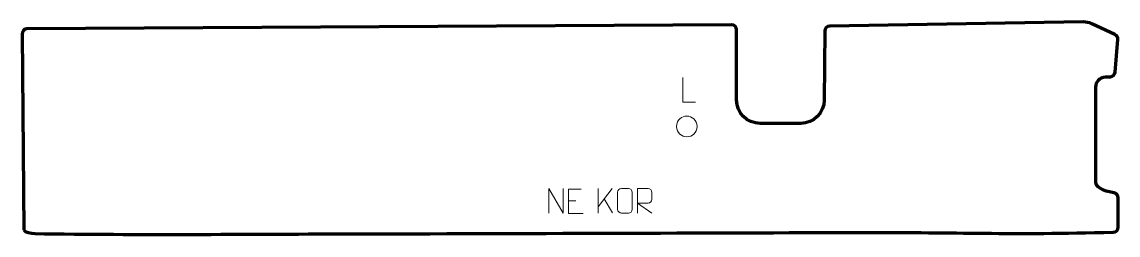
# Model space of a CAD drawing. Header units: millimetres. Extents: x -556 to 556, y -109 to 108.
import ezdxf

# ---------------------------------------------------------------- set-up
doc = ezdxf.new("R2010")
doc.units = ezdxf.units.MM
doc.header["$MEASUREMENT"] = 0
doc.layers.add('layer 1', color=7, linetype='Continuous')
doc.layers.add('layer 2', color=7, linetype='Continuous')

msp = doc.modelspace()

# ---------------------------------------------------------------- linework, layer by layer
at = {"layer": 'layer 1', "color": 250, "lineweight": 9}
for points, knots in [([(127.4122, 26.5933), (127.4122, 26.5933), (114.4631, 26.5933), (114.4631, 26.5933), (114.4631, 26.5933), (114.4631, 26.5933), (114.4631, 51.5469), (114.4631, 51.5469)], [0, 0, 0, 0, 0.333333333, 0.333333333, 0.333333333, 0.333333333, 1, 1, 1, 1]), ([(108.05, 1.838), (108.1207, 8.4784), (113.3947, 12.3244), (118.55, 12.2274), (118.55, 12.2274), (123.7053, 12.3244), (128.9793, 8.261), (129.05, 1.6206), (129.05, 1.6206), (128.6798, -4.7087), (124.2379, -8.7394), (118.55, -8.7688), (118.55, -8.7688), (113.3947, -8.8658), (108.1207, -4.8024), (108.05, 1.838)], [0, 0, 0, 0, 0.2, 0.2, 0.2, 0.2, 0.4, 0.4, 0.4, 0.4, 0.6, 0.6, 0.6, 0.6, 1, 1, 1, 1]), ([(-21.6009, -86.3165), (-21.6009, -86.3165), (-21.6009, -61.363), (-21.6009, -61.363), (-21.6009, -61.363), (-21.6009, -61.363), (-6.9461, -86.3165), (-6.9461, -86.3165), (-6.9461, -86.3165), (-6.9461, -86.3165), (-6.9461, -61.363), (-6.9461, -61.363)], [0, 0, 0, 0, 0.25, 0.25, 0.25, 0.25, 0.5, 0.5, 0.5, 0.5, 1, 1, 1, 1]), ([(11.4323, -61.9601), (11.4323, -61.9601), (-1.4416, -61.9601), (-1.4416, -61.9601), (-1.4416, -61.9601), (-1.4416, -61.9601), (-1.4416, -86.9137), (-1.4416, -86.9137), (-1.4416, -86.9137), (-1.4416, -86.9137), (13.4242, -86.9137), (13.4242, -86.9137)], [0, 0, 0, 0, 0.25, 0.25, 0.25, 0.25, 0.5, 0.5, 0.5, 0.5, 1, 1, 1, 1]), ([(52.2068, -61.3633), (54.5325, -61.3633), (56.8586, -61.3633), (59.1847, -61.3633), (59.1847, -61.3633), (61.1313, -61.3277), (63.1227, -62.8193), (63.1494, -65.2569), (63.1494, -65.2569), (63.149, -71.0038), (63.149, -76.7511), (63.1494, -82.4988), (63.1494, -82.4988), (63.0096, -84.8222), (61.3324, -86.3018), (59.1847, -86.3126), (59.1847, -86.3126), (56.8528, -86.3122), (54.5209, -86.3122), (52.1894, -86.3126), (52.1894, -86.3126), (50.2644, -86.418), (48.2923, -84.5335), (48.3035, -82.5162), (48.3035, -82.5162), (48.3038, -76.7461), (48.3038, -70.9764), (48.3035, -65.2071), (48.3035, -65.2071), (48.3077, -63.069), (50.0544, -61.3498), (52.2068, -61.3633)], [0, 0, 0, 0, 0.111111111, 0.111111111, 0.111111111, 0.111111111, 0.222222222, 0.222222222, 0.222222222, 0.222222222, 0.333333333, 0.333333333, 0.333333333, 0.333333333, 0.444444444, 0.444444444, 0.444444444, 0.444444444, 0.555555556, 0.555555556, 0.555555556, 0.555555556, 0.666666667, 0.666666667, 0.666666667, 0.666666667, 0.777777778, 0.777777778, 0.777777778, 0.777777778, 1, 1, 1, 1]), ([(68.3944, -86.3165), (68.3944, -86.3165), (68.3944, -61.363), (68.3944, -61.363), (68.3944, -61.363), (71.9892, -61.363), (75.5847, -61.363), (79.1799, -61.363), (79.1799, -61.363), (81.5052, -61.4007), (83.0625, -62.8907), (83.0584, -65.2571), (83.0584, -65.2571), (83.058, -67.2926), (83.058, -70.352), (83.0584, -72.388), (83.0584, -72.388), (83.0519, -74.2635), (81.2396, -76.2053), (79.2301, -76.2244), (79.2301, -76.2244), (79.2301, -76.2244), (68.3944, -76.2244), (68.3944, -76.2244), (68.3944, -76.2244), (68.3944, -76.2244), (83.0491, -86.3165), (83.0491, -86.3165)], [0, 0, 0, 0, 0.125, 0.125, 0.125, 0.125, 0.25, 0.25, 0.25, 0.25, 0.375, 0.375, 0.375, 0.375, 0.5, 0.5, 0.5, 0.5, 0.625, 0.625, 0.625, 0.625, 0.75, 0.75, 0.75, 0.75, 1, 1, 1, 1])]:
    msp.add_open_spline(points, degree=3, knots=knots, dxfattribs=at)
for points in [[(28.3757, -61.363), (28.3757, -61.363), (28.3757, -86.3166), (28.3757, -86.3166)], [(42.7519, -61.363), (42.7519, -61.363), (28.3757, -80.0027), (28.3757, -80.0027)], [(-1.4416, -73.8398), (-1.4416, -73.8398), (5.7265, -73.8398), (5.7265, -73.8398)], [(43.0772, -86.2208), (43.0772, -86.2208), (34.6067, -71.9072), (34.6067, -71.9072)]]:
    msp.add_open_spline(points, degree=3, dxfattribs=at)
at = {"layer": 'layer 2', "color": 230, "lineweight": 200}
msp.add_open_spline([(-554.4639, -103.3602), (-554.4639, -103.3602), (-556.282, 95.7001), (-556.282, 95.7001), (-556.282, 95.7001), (-556.3952, 98.5272), (-554.1438, 100.8856), (-551.3156, 100.9025), (-551.3156, 100.9025), (-551.3156, 100.9025), (164.0162, 105.1619), (164.0162, 105.1619), (164.0162, 105.1619), (166.789, 105.1785), (169.0461, 102.9344), (169.0461, 100.1603), (169.0461, 100.1603), (169.0461, 100.1603), (169.0461, 28.66), (169.0461, 28.66), (169.0461, 28.66), (169.0461, 15.4901), (179.7186, 4.8136), (192.884, 4.8136), (192.884, 4.8136), (192.884, 4.8136), (234.1392, 4.8136), (234.1392, 4.8136), (234.1392, 4.8136), (247.2107, 4.8136), (257.8441, 15.3437), (257.9764, 28.4187), (257.9764, 28.4187), (257.9764, 28.4187), (258.6883, 98.88), (258.6883, 98.88), (258.6883, 98.88), (258.7158, 101.5911), (260.8974, 103.7868), (263.6074, 103.8306), (263.6074, 103.8306), (263.6074, 103.8306), (520.8675, 107.9972), (520.8675, 107.9972), (520.8675, 107.9972), (523.9021, 108.0462), (526.9084, 107.4038), (529.6583, 106.1183), (529.6583, 106.1183), (529.6583, 106.1183), (553.1286, 95.1473), (553.1286, 95.1473), (553.1286, 95.1473), (555.0259, 94.2608), (556.1696, 92.2852), (555.9946, 90.1978), (555.9946, 90.1978), (555.9946, 90.1978), (553.1985, 56.8681), (553.1985, 56.8681), (553.1985, 56.8681), (552.9886, 54.3623), (550.9509, 52.4023), (548.4399, 52.2897), (548.4399, 52.2897), (548.4399, 52.2897), (543.3634, 52.0625), (543.3634, 52.0625), (543.3634, 52.0625), (537.9119, 51.8184), (533.6627, 47.2475), (533.8148, 41.7907), (533.8148, 41.7907), (533.8148, 41.7907), (533.766, -55.0279), (533.766, -55.0279), (533.766, -55.0279), (533.8922, -59.5639), (539.7827, -62.8623), (544.1984, -63.902), (544.1984, -63.902), (544.1984, -63.902), (552.4319, -65.8408), (552.4319, -65.8408), (552.4319, -65.8408), (554.69, -66.3728), (556.2856, -68.3886), (556.2856, -70.7095), (556.2856, -70.7095), (556.2856, -70.7095), (556.2856, -100.7616), (556.2856, -100.7616), (556.2856, -100.7616), (556.2856, -103.472), (554.1256, -105.6899), (551.4173, -105.7619), (551.4173, -105.7619), (447.6678, -108.5188), (389.4126, -105.7548), (303.0191, -105.9686), (303.0191, -105.9686), (132.3589, -106.3909), (-44.7598, -107.1056), (-226.8316, -107.4746), (-226.8316, -107.4746), (-330.8337, -107.6852), (-436.4518, -108.7157), (-543.4056, -107.1405), (-543.4056, -107.1405), (-546.0606, -107.1016), (-554.3574, -106.0142), (-554.4639, -103.3602)], degree=3, knots=[0, 0, 0, 0, 0.034482759, 0.034482759, 0.034482759, 0.034482759, 0.068965517, 0.068965517, 0.068965517, 0.068965517, 0.103448276, 0.103448276, 0.103448276, 0.103448276, 0.137931034, 0.137931034, 0.137931034, 0.137931034, 0.172413793, 0.172413793, 0.172413793, 0.172413793, 0.206896552, 0.206896552, 0.206896552, 0.206896552, 0.24137931, 0.24137931, 0.24137931, 0.24137931, 0.275862069, 0.275862069, 0.275862069, 0.275862069, 0.310344828, 0.310344828, 0.310344828, 0.310344828, 0.344827586, 0.344827586, 0.344827586, 0.344827586, 0.379310345, 0.379310345, 0.379310345, 0.379310345, 0.413793103, 0.413793103, 0.413793103, 0.413793103, 0.448275862, 0.448275862, 0.448275862, 0.448275862, 0.482758621, 0.482758621, 0.482758621, 0.482758621, 0.517241379, 0.517241379, 0.517241379, 0.517241379, 0.551724138, 0.551724138, 0.551724138, 0.551724138, 0.586206897, 0.586206897, 0.586206897, 0.586206897, 0.620689655, 0.620689655, 0.620689655, 0.620689655, 0.655172414, 0.655172414, 0.655172414, 0.655172414, 0.689655172, 0.689655172, 0.689655172, 0.689655172, 0.724137931, 0.724137931, 0.724137931, 0.724137931, 0.75862069, 0.75862069, 0.75862069, 0.75862069, 0.793103448, 0.793103448, 0.793103448, 0.793103448, 0.827586207, 0.827586207, 0.827586207, 0.827586207, 0.862068966, 0.862068966, 0.862068966, 0.862068966, 0.896551724, 0.896551724, 0.896551724, 0.896551724, 0.931034483, 0.931034483, 0.931034483, 0.931034483, 1, 1, 1, 1], dxfattribs=at)

doc.saveas('drawing.dxf')
